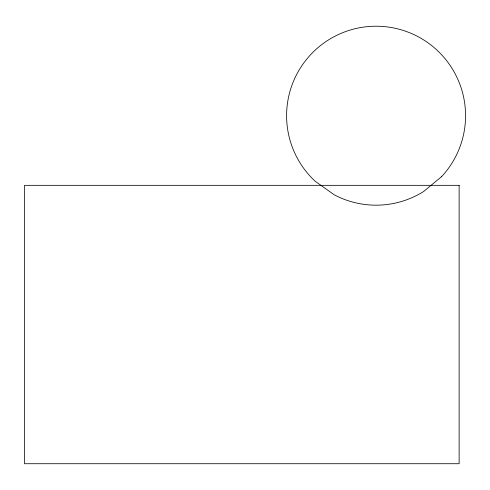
<?xml version="1.0" encoding="UTF-8"?>
<svg xmlns="http://www.w3.org/2000/svg" width="490" height="490" viewBox="0 0 490 490"><rect width="100%" height="100%" fill="white"/><g stroke="black" fill="none" stroke-linecap="round" stroke-linejoin="round"><path stroke-width="0.73" d="M441.619 176.621L423.617 191.51A89.48 89.48 0 0 1 334.198 194.775L315.156 181.245A89.48 89.48 0 0 1 310.538 54.782A89.48 89.48 0 0 1 437 50.158A89.48 89.48 0 0 1 441.619 176.621M459.13 185.33L24.5 185.33L24.5 463.724L459.13 463.724L459.13 185.33"/></g></svg>
